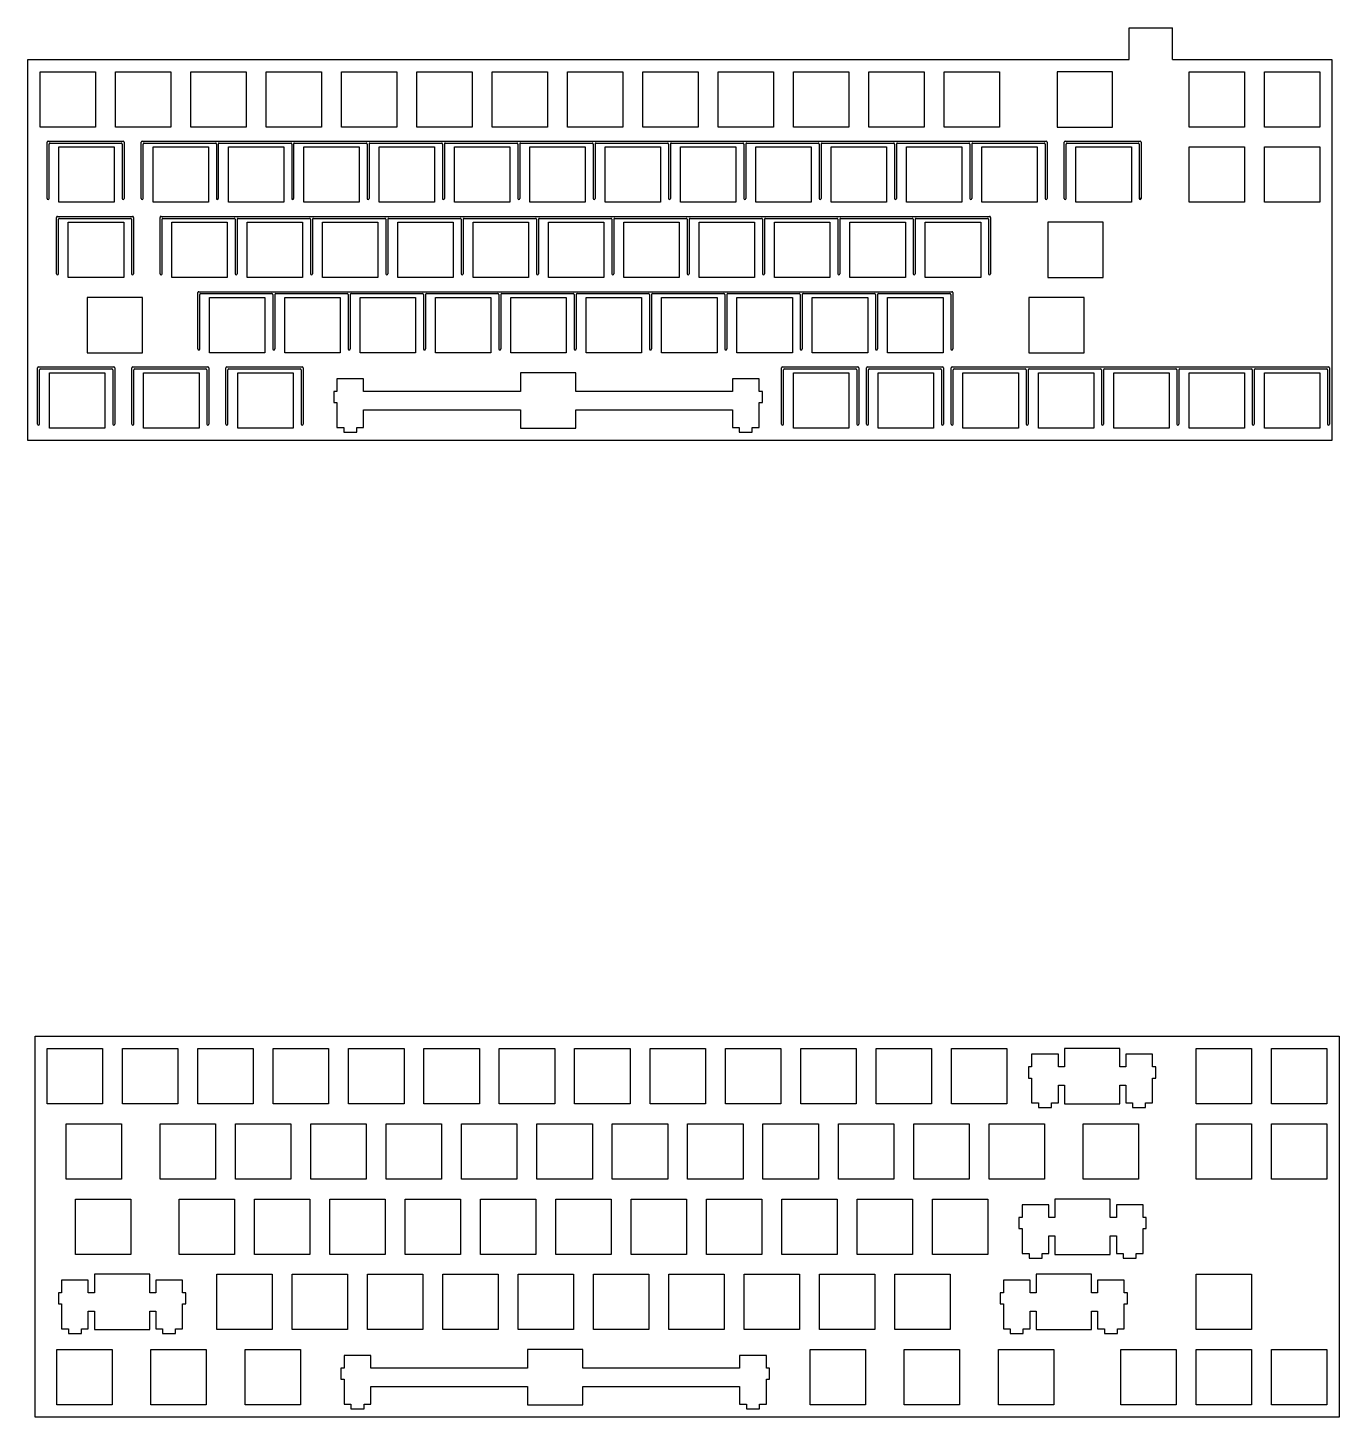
# Model space of a CAD drawing. Extents: x -22 to 323, y -294 to 483.
# Drawn here: x -8.7 to 322.9, y 131.1 to 482.5 of the extents above; entities that cross this region are included whole.
import ezdxf

# ---------------------------------------------------------------- set-up
doc = ezdxf.new("R2010")
doc.units = 0
doc.header["$MEASUREMENT"] = 0

msp = doc.modelspace()

# ---------------------------------------------------------------- linework, layer by layer
at = {"color": 0}
for p, q in [((269.74, 474.53), (269.74, 482.53)), ((269.74, 482.53), (280.74, 482.53)), ((280.74, 474.53), (280.74, 482.53)), ((-8.7, 474.53), (269.74, 474.53)), ((-8.7, 378.13), (-8.7, 474.53)), ((280.74, 474.53), (321.06, 474.53)), ((321.06, 474.53), (321.06, 378.13)), ((-5.6, 471.43), (8.4, 471.43)), ((-5.6, 457.43), (-5.6, 471.43)), ((8.4, 471.43), (8.4, 457.43)), ((13.45, 471.43), (27.45, 471.43)), ((13.45, 457.43), (13.45, 471.43)), ((27.45, 471.43), (27.45, 457.43)), ((32.5, 471.43), (46.5, 471.43)), ((32.5, 457.43), (32.5, 471.43)), ((46.5, 471.43), (46.5, 457.43)), ((51.55, 471.43), (65.55, 471.43)), ((51.55, 457.43), (51.55, 471.43)), ((65.55, 471.43), (65.55, 457.43)), ((70.6, 471.43), (84.6, 471.43)), ((70.6, 457.43), (70.6, 471.43)), ((84.6, 471.43), (84.6, 457.43)), ((89.65, 471.43), (103.65, 471.43)), ((89.65, 457.43), (89.65, 471.43)), ((103.65, 471.43), (103.65, 457.43)), ((108.7, 471.43), (122.7, 471.43)), ((108.7, 457.43), (108.7, 471.43)), ((122.7, 471.43), (122.7, 457.43)), ((127.75, 471.43), (141.75, 471.43)), ((127.75, 457.43), (127.75, 471.43)), ((141.75, 471.43), (141.75, 457.43)), ((146.8, 471.43), (160.8, 471.43)), ((146.8, 457.43), (146.8, 471.43)), ((160.8, 471.43), (160.8, 457.43)), ((165.85, 471.43), (179.85, 471.43)), ((165.85, 457.43), (165.85, 471.43)), ((179.85, 471.43), (179.85, 457.43)), ((184.9, 471.43), (198.9, 471.43)), ((184.9, 457.43), (184.9, 471.43)), ((198.9, 471.43), (198.9, 457.43)), ((203.95, 471.43), (217.95, 471.43)), ((203.95, 457.43), (203.95, 471.43)), ((217.95, 471.43), (217.95, 457.43)), ((223, 471.43), (237, 471.43)), ((223, 457.43), (223, 471.43)), ((237, 471.43), (237, 457.43)), ((251.57, 471.43), (251.57, 457.43)), ((265.57, 471.43), (251.57, 471.43)), ((265.57, 457.43), (265.57, 471.43)), ((284.91, 471.43), (298.91, 471.43)), ((284.91, 457.43), (284.91, 471.43)), ((298.91, 471.43), (298.91, 457.43)), ((303.96, 471.43), (317.96, 471.43)), ((303.96, 457.43), (303.96, 471.43)), ((317.96, 471.43), (317.96, 457.43)), ((8.4, 457.43), (-5.6, 457.43)), ((27.45, 457.43), (13.45, 457.43)), ((46.5, 457.43), (32.5, 457.43)), ((65.55, 457.43), (51.55, 457.43)), ((84.6, 457.43), (70.6, 457.43)), ((103.65, 457.43), (89.65, 457.43)), ((122.7, 457.43), (108.7, 457.43)), ((141.75, 457.43), (127.75, 457.43)), ((160.8, 457.43), (146.8, 457.43)), ((179.85, 457.43), (165.85, 457.43)), ((198.9, 457.43), (184.9, 457.43)), ((217.95, 457.43), (203.95, 457.43)), ((237, 457.43), (223, 457.43)), ((251.57, 457.43), (265.57, 457.43)), ((298.91, 457.43), (284.91, 457.43)), ((317.96, 457.43), (303.96, 457.43)), ((-3.84, 439.38), (-3.84, 453.63)), ((-3.59, 453.88), (15.41, 453.88)), ((15.66, 453.63), (15.66, 439.38)), ((19.97, 439.38), (19.97, 453.63)), ((20.22, 453.88), (248.77, 453.88)), ((249.02, 453.63), (249.02, 439.38)), ((253.33, 439.38), (253.33, 453.63)), ((253.58, 453.88), (272.58, 453.88)), ((272.83, 453.63), (272.83, 439.38)), ((-3.34, 439.38), (-3.34, 453.13)), ((-3.09, 453.38), (14.91, 453.38)), ((-0.84, 452.38), (13.16, 452.38)), ((-0.84, 438.38), (-0.84, 452.38)), ((13.16, 452.38), (13.16, 438.38)), ((15.16, 453.13), (15.16, 439.38)), ((20.47, 439.38), (20.47, 453.13)), ((20.72, 453.38), (38.72, 453.38)), ((22.97, 452.38), (36.97, 452.38)), ((22.97, 438.38), (22.97, 452.38)), ((36.97, 452.38), (36.97, 438.38)), ((38.97, 453.13), (38.97, 439.38)), ((39.47, 453.13), (39.47, 439.38)), ((39.72, 453.38), (57.77, 453.38)), ((42.02, 452.38), (56.02, 452.38)), ((42.02, 438.38), (42.02, 452.38)), ((56.02, 452.38), (56.02, 438.38)), ((58.02, 453.13), (58.02, 439.38)), ((58.52, 453.13), (58.52, 439.38)), ((58.77, 453.38), (76.82, 453.38)), ((61.07, 452.38), (75.07, 452.38)), ((61.07, 438.38), (61.07, 452.38)), ((75.07, 452.38), (75.07, 438.38)), ((77.07, 453.13), (77.07, 439.38)), ((77.57, 453.13), (77.57, 439.38)), ((77.82, 453.38), (95.87, 453.38)), ((80.12, 452.38), (94.12, 452.38)), ((80.12, 438.38), (80.12, 452.38)), ((94.12, 452.38), (94.12, 438.38)), ((96.12, 453.13), (96.12, 439.38)), ((96.62, 453.13), (96.62, 439.38)), ((96.87, 453.38), (114.92, 453.38)), ((99.17, 452.38), (113.17, 452.38)), ((99.17, 438.38), (99.17, 452.38)), ((113.17, 452.38), (113.17, 438.38)), ((115.17, 453.13), (115.17, 439.38)), ((115.67, 453.13), (115.67, 439.38)), ((115.92, 453.38), (133.97, 453.38)), ((118.22, 452.38), (132.22, 452.38)), ((118.22, 438.38), (118.22, 452.38)), ((132.22, 452.38), (132.22, 438.38)), ((134.22, 453.13), (134.22, 439.38)), ((134.72, 453.13), (134.72, 439.38)), ((134.97, 453.38), (153.02, 453.38)), ((137.27, 452.38), (151.27, 452.38)), ((137.27, 438.38), (137.27, 452.38)), ((151.27, 452.38), (151.27, 438.38)), ((153.27, 453.13), (153.27, 439.38)), ((153.77, 453.13), (153.77, 439.38)), ((154.02, 453.38), (172.07, 453.38)), ((156.32, 452.38), (170.32, 452.38)), ((156.32, 438.38), (156.32, 452.38)), ((170.32, 452.38), (170.32, 438.38)), ((172.32, 453.13), (172.32, 439.38)), ((172.82, 453.13), (172.82, 439.38)), ((173.07, 453.38), (191.12, 453.38)), ((175.37, 452.38), (189.37, 452.38)), ((175.37, 438.38), (175.37, 452.38)), ((189.37, 452.38), (189.37, 438.38)), ((191.37, 453.13), (191.37, 439.38)), ((191.87, 453.13), (191.87, 439.38)), ((192.12, 453.38), (210.17, 453.38)), ((194.42, 452.38), (208.42, 452.38)), ((194.42, 438.38), (194.42, 452.38)), ((208.42, 452.38), (208.42, 438.38)), ((210.42, 453.13), (210.42, 439.38)), ((210.92, 453.13), (210.92, 439.38)), ((211.17, 453.38), (229.22, 453.38)), ((213.47, 452.38), (227.47, 452.38)), ((213.47, 438.38), (213.47, 452.38)), ((227.47, 452.38), (227.47, 438.38)), ((229.47, 453.13), (229.47, 439.38)), ((229.97, 453.13), (229.97, 439.38)), ((230.22, 453.38), (248.27, 453.38)), ((232.52, 452.38), (246.52, 452.38)), ((232.52, 438.38), (232.52, 452.38)), ((246.52, 452.38), (246.52, 438.38)), ((248.52, 453.13), (248.52, 439.38)), ((253.83, 439.38), (253.83, 453.13)), ((254.08, 453.38), (272.08, 453.38)), ((256.33, 452.38), (270.33, 452.38)), ((256.33, 438.38), (256.33, 452.38)), ((270.33, 452.38), (270.33, 438.38)), ((272.33, 453.13), (272.33, 439.38)), ((284.91, 452.38), (298.91, 452.38)), ((284.91, 438.38), (284.91, 452.38)), ((298.91, 452.38), (298.91, 438.38)), ((303.96, 452.38), (317.96, 452.38)), ((303.96, 438.38), (303.96, 452.38)), ((317.96, 452.38), (317.96, 438.38)), ((272.83, 439.38), (272.33, 439.38)), ((13.16, 438.38), (-0.84, 438.38)), ((36.97, 438.38), (22.97, 438.38)), ((36.97, 438.38), (22.97, 438.38)), ((56.02, 438.38), (42.02, 438.38)), ((56.02, 438.38), (42.02, 438.38)), ((75.07, 438.38), (61.07, 438.38)), ((75.07, 438.38), (61.07, 438.38)), ((94.12, 438.38), (80.12, 438.38)), ((94.12, 438.38), (80.12, 438.38)), ((113.17, 438.38), (99.17, 438.38)), ((113.17, 438.38), (99.17, 438.38)), ((132.22, 438.38), (118.22, 438.38)), ((132.22, 438.38), (118.22, 438.38)), ((151.27, 438.38), (137.27, 438.38)), ((151.27, 438.38), (137.27, 438.38)), ((170.32, 438.38), (156.32, 438.38)), ((170.32, 438.38), (156.32, 438.38)), ((189.37, 438.38), (175.37, 438.38)), ((189.37, 438.38), (175.37, 438.38)), ((208.42, 438.38), (194.42, 438.38)), ((208.42, 438.38), (194.42, 438.38)), ((227.47, 438.38), (213.47, 438.38)), ((227.47, 438.38), (213.47, 438.38)), ((246.52, 438.38), (232.52, 438.38)), ((246.52, 438.38), (232.52, 438.38)), ((270.33, 438.38), (256.33, 438.38)), ((270.33, 438.38), (256.33, 438.38)), ((298.91, 438.38), (284.91, 438.38)), ((317.96, 438.38), (303.96, 438.38)), ((-1.46, 420.33), (-1.46, 434.58)), ((-1.21, 434.83), (17.79, 434.83)), ((-0.96, 420.33), (-0.96, 434.08)), ((-0.71, 434.33), (17.29, 434.33)), ((1.54, 433.33), (15.54, 433.33)), ((1.54, 419.33), (1.54, 433.33)), ((15.54, 433.33), (15.54, 419.33)), ((17.54, 434.08), (17.54, 420.33)), ((18.04, 434.58), (18.04, 420.33)), ((24.73, 420.33), (24.73, 434.58)), ((24.98, 434.83), (234.48, 434.83)), ((25.23, 420.33), (25.23, 434.08)), ((25.48, 434.33), (43.48, 434.33)), ((27.73, 433.33), (41.73, 433.33)), ((27.73, 419.33), (27.73, 433.33)), ((41.73, 433.33), (41.73, 419.33)), ((43.73, 434.08), (43.73, 420.33)), ((44.23, 434.08), (44.23, 420.33)), ((44.48, 434.33), (62.53, 434.33)), ((46.78, 433.33), (60.78, 433.33)), ((46.78, 419.33), (46.78, 433.33)), ((60.78, 433.33), (60.78, 419.33)), ((62.78, 434.08), (62.78, 420.33)), ((63.28, 434.08), (63.28, 420.33)), ((63.53, 434.33), (81.58, 434.33)), ((65.83, 433.33), (79.83, 433.33)), ((65.83, 419.33), (65.83, 433.33)), ((79.83, 433.33), (79.83, 419.33)), ((81.83, 434.08), (81.83, 420.33)), ((82.33, 434.08), (82.33, 420.33)), ((82.58, 434.33), (100.63, 434.33)), ((84.88, 433.33), (98.88, 433.33)), ((84.88, 419.33), (84.88, 433.33)), ((98.88, 433.33), (98.88, 419.33)), ((100.88, 434.08), (100.88, 420.33)), ((101.38, 434.08), (101.38, 420.33)), ((101.63, 434.33), (119.68, 434.33)), ((103.93, 433.33), (117.93, 433.33)), ((103.93, 419.33), (103.93, 433.33)), ((117.93, 433.33), (117.93, 419.33)), ((119.93, 434.08), (119.93, 420.33)), ((120.43, 434.08), (120.43, 420.33)), ((120.68, 434.33), (138.73, 434.33)), ((122.98, 433.33), (136.98, 433.33)), ((122.98, 419.33), (122.98, 433.33)), ((136.98, 433.33), (136.98, 419.33)), ((138.98, 434.08), (138.98, 420.33)), ((139.48, 434.08), (139.48, 420.33)), ((139.73, 434.33), (157.78, 434.33)), ((142.03, 433.33), (156.03, 433.33)), ((142.03, 419.33), (142.03, 433.33)), ((156.03, 433.33), (156.03, 419.33)), ((158.03, 434.08), (158.03, 420.33)), ((158.53, 434.08), (158.53, 420.33)), ((158.78, 434.33), (176.83, 434.33)), ((161.08, 433.33), (175.08, 433.33)), ((161.08, 419.33), (161.08, 433.33)), ((175.08, 433.33), (175.08, 419.33)), ((177.08, 434.08), (177.08, 420.33)), ((177.58, 434.08), (177.58, 420.33)), ((177.83, 434.33), (195.88, 434.33)), ((180.13, 433.33), (194.13, 433.33)), ((180.13, 419.33), (180.13, 433.33)), ((194.13, 433.33), (194.13, 419.33)), ((196.13, 434.08), (196.13, 420.33)), ((196.63, 434.08), (196.63, 420.33)), ((196.88, 434.33), (214.93, 434.33)), ((199.18, 433.33), (213.18, 433.33)), ((199.18, 419.33), (199.18, 433.33)), ((213.18, 433.33), (213.18, 419.33)), ((215.18, 434.08), (215.18, 420.33)), ((215.68, 434.08), (215.68, 420.33)), ((215.93, 434.33), (233.98, 434.33)), ((218.23, 433.33), (232.23, 433.33)), ((218.23, 419.33), (218.23, 433.33)), ((232.23, 433.33), (232.23, 419.33)), ((234.23, 434.08), (234.23, 420.33)), ((234.73, 434.58), (234.73, 420.33)), ((249.19, 433.33), (249.19, 419.33)), ((263.19, 433.33), (249.19, 433.33)), ((263.19, 419.33), (263.19, 433.33)), ((15.54, 419.33), (1.54, 419.33)), ((41.73, 419.33), (27.73, 419.33)), ((41.73, 419.33), (27.73, 419.33)), ((60.78, 419.33), (46.78, 419.33)), ((60.78, 419.33), (46.78, 419.33)), ((79.83, 419.33), (65.83, 419.33)), ((79.83, 419.33), (65.83, 419.33)), ((98.88, 419.33), (84.88, 419.33)), ((98.88, 419.33), (84.88, 419.33)), ((117.93, 419.33), (103.93, 419.33)), ((117.93, 419.33), (103.93, 419.33)), ((136.98, 419.33), (122.98, 419.33)), ((136.98, 419.33), (122.98, 419.33)), ((156.03, 419.33), (142.03, 419.33)), ((156.03, 419.33), (142.03, 419.33)), ((175.08, 419.33), (161.08, 419.33)), ((175.08, 419.33), (161.08, 419.33)), ((194.13, 419.33), (180.13, 419.33)), ((194.13, 419.33), (180.13, 419.33)), ((213.18, 419.33), (199.18, 419.33)), ((213.18, 419.33), (199.18, 419.33)), ((232.23, 419.33), (218.23, 419.33)), ((232.23, 419.33), (218.23, 419.33)), ((249.19, 419.33), (263.19, 419.33)), ((34.26, 401.28), (34.26, 415.53)), ((34.51, 415.78), (224.96, 415.78)), ((34.76, 401.28), (34.76, 415.03)), ((35.01, 415.28), (53.01, 415.28)), ((53.26, 415.03), (53.26, 401.28)), ((53.76, 415.03), (53.76, 401.28)), ((54.01, 415.28), (72.06, 415.28)), ((72.31, 415.03), (72.31, 401.28)), ((72.81, 415.03), (72.81, 401.28)), ((73.06, 415.28), (91.11, 415.28)), ((91.36, 415.03), (91.36, 401.28)), ((91.86, 415.03), (91.86, 401.28)), ((92.11, 415.28), (110.16, 415.28)), ((110.41, 415.03), (110.41, 401.28)), ((110.91, 415.03), (110.91, 401.28)), ((111.16, 415.28), (129.21, 415.28)), ((129.46, 415.03), (129.46, 401.28)), ((129.96, 415.03), (129.96, 401.28)), ((130.21, 415.28), (148.26, 415.28)), ((148.51, 415.03), (148.51, 401.28)), ((149.01, 415.03), (149.01, 401.28)), ((149.26, 415.28), (167.31, 415.28)), ((167.56, 415.03), (167.56, 401.28)), ((168.06, 415.03), (168.06, 401.28)), ((168.31, 415.28), (186.36, 415.28)), ((186.61, 415.03), (186.61, 401.28)), ((187.11, 415.03), (187.11, 401.28)), ((187.36, 415.28), (205.41, 415.28)), ((205.66, 415.03), (205.66, 401.28)), ((206.16, 415.03), (206.16, 401.28)), ((206.41, 415.28), (224.46, 415.28)), ((224.71, 415.03), (224.71, 401.28)), ((225.21, 415.53), (225.21, 401.28)), ((6.3, 414.28), (6.3, 400.28)), ((20.3, 414.28), (6.3, 414.28)), ((20.3, 400.28), (20.3, 414.28)), ((37.26, 414.28), (51.26, 414.28)), ((37.26, 400.28), (37.26, 414.28)), ((51.26, 414.28), (51.26, 400.28)), ((56.31, 414.28), (70.31, 414.28)), ((56.31, 400.28), (56.31, 414.28)), ((70.31, 414.28), (70.31, 400.28)), ((75.36, 414.28), (89.36, 414.28)), ((75.36, 400.28), (75.36, 414.28)), ((89.36, 414.28), (89.36, 400.28)), ((94.41, 414.28), (108.41, 414.28)), ((94.41, 400.28), (94.41, 414.28)), ((108.41, 414.28), (108.41, 400.28)), ((113.46, 414.28), (127.46, 414.28)), ((113.46, 400.28), (113.46, 414.28)), ((127.46, 414.28), (127.46, 400.28)), ((132.51, 414.28), (146.51, 414.28)), ((132.51, 400.28), (132.51, 414.28)), ((146.51, 414.28), (146.51, 400.28)), ((151.56, 414.28), (165.56, 414.28)), ((151.56, 400.28), (151.56, 414.28)), ((165.56, 414.28), (165.56, 400.28)), ((170.61, 414.28), (184.61, 414.28)), ((170.61, 400.28), (170.61, 414.28)), ((184.61, 414.28), (184.61, 400.28)), ((189.66, 414.28), (203.66, 414.28)), ((189.66, 400.28), (189.66, 414.28)), ((203.66, 414.28), (203.66, 400.28)), ((208.71, 414.28), (222.71, 414.28)), ((208.71, 400.28), (208.71, 414.28)), ((222.71, 414.28), (222.71, 400.28)), ((244.43, 414.28), (244.43, 400.28)), ((258.43, 414.28), (244.43, 414.28)), ((258.43, 400.28), (258.43, 414.28)), ((6.3, 400.28), (20.3, 400.28)), ((51.26, 400.28), (37.26, 400.28)), ((51.26, 400.28), (37.26, 400.28)), ((70.31, 400.28), (56.31, 400.28)), ((70.31, 400.28), (56.31, 400.28)), ((89.36, 400.28), (75.36, 400.28)), ((89.36, 400.28), (75.36, 400.28)), ((108.41, 400.28), (94.41, 400.28)), ((108.41, 400.28), (94.41, 400.28)), ((127.46, 400.28), (113.46, 400.28)), ((127.46, 400.28), (113.46, 400.28)), ((146.51, 400.28), (132.51, 400.28)), ((146.51, 400.28), (132.51, 400.28)), ((165.56, 400.28), (151.56, 400.28)), ((165.56, 400.28), (151.56, 400.28)), ((184.61, 400.28), (170.61, 400.28)), ((184.61, 400.28), (170.61, 400.28)), ((203.66, 400.28), (189.66, 400.28)), ((203.66, 400.28), (189.66, 400.28)), ((222.71, 400.28), (208.71, 400.28)), ((244.43, 400.28), (258.43, 400.28)), ((-6.22, 382.23), (-6.22, 396.48)), ((-5.97, 396.73), (13.03, 396.73)), ((-5.72, 382.23), (-5.72, 395.98)), ((-5.47, 396.23), (12.53, 396.23)), ((-3.22, 395.23), (10.78, 395.23)), ((-3.22, 381.23), (-3.22, 395.23)), ((10.78, 395.23), (10.78, 381.23)), ((12.78, 395.98), (12.78, 382.23)), ((13.28, 396.48), (13.28, 382.23)), ((17.59, 382.23), (17.59, 396.48)), ((17.84, 396.73), (36.84, 396.73)), ((18.09, 382.23), (18.09, 395.98)), ((18.34, 396.23), (36.34, 396.23)), ((20.59, 395.23), (34.59, 395.23)), ((20.59, 381.23), (20.59, 395.23)), ((34.59, 395.23), (34.59, 381.23)), ((36.59, 395.98), (36.59, 382.23)), ((37.09, 396.48), (37.09, 382.23)), ((41.4, 382.23), (41.4, 396.48)), ((41.65, 396.73), (60.65, 396.73)), ((41.9, 382.23), (41.9, 395.98)), ((42.15, 396.23), (60.15, 396.23)), ((44.4, 395.23), (58.4, 395.23)), ((44.4, 381.23), (44.4, 395.23)), ((58.4, 395.23), (58.4, 381.23)), ((60.4, 395.98), (60.4, 382.23)), ((60.9, 396.48), (60.9, 382.23)), ((76.22, 393.76), (69.46, 393.76)), ((69.46, 393.76), (69.46, 390.53)), ((76.22, 390.53), (76.22, 393.76)), ((115.84, 395.23), (115.84, 390.53)), ((129.84, 395.23), (115.84, 395.23)), ((129.84, 390.53), (129.84, 395.23)), ((176.22, 393.76), (169.46, 393.76)), ((169.46, 393.76), (169.46, 390.53)), ((176.22, 390.53), (176.22, 393.76)), ((181.9, 382.23), (181.9, 396.48)), ((182.15, 396.73), (201.15, 396.73)), ((182.4, 382.23), (182.4, 395.98)), ((182.65, 396.23), (200.65, 396.23)), ((184.9, 395.23), (198.9, 395.23)), ((184.9, 381.23), (184.9, 395.23)), ((198.9, 395.23), (198.9, 381.23)), ((200.9, 395.98), (200.9, 382.23)), ((201.4, 396.48), (201.4, 382.23)), ((203.33, 382.23), (203.33, 396.48)), ((203.58, 396.73), (222.58, 396.73)), ((203.83, 382.23), (203.83, 395.98)), ((204.08, 396.23), (222.08, 396.23)), ((206.33, 395.23), (220.33, 395.23)), ((206.33, 381.23), (206.33, 395.23)), ((220.33, 395.23), (220.33, 381.23)), ((222.33, 395.98), (222.33, 382.23)), ((222.83, 396.48), (222.83, 382.23)), ((224.76, 382.23), (224.76, 396.48)), ((225.01, 396.73), (320.21, 396.73)), ((225.26, 382.23), (225.26, 395.98)), ((225.51, 396.23), (243.51, 396.23)), ((227.76, 395.23), (241.76, 395.23)), ((227.76, 381.23), (227.76, 395.23)), ((241.76, 395.23), (241.76, 381.23)), ((243.76, 395.98), (243.76, 382.23)), ((244.26, 395.98), (244.26, 382.23)), ((244.51, 396.23), (262.56, 396.23)), ((246.81, 395.23), (260.81, 395.23)), ((246.81, 381.23), (246.81, 395.23)), ((260.81, 395.23), (260.81, 381.23)), ((262.81, 395.98), (262.81, 382.23)), ((263.31, 395.98), (263.31, 382.23)), ((263.56, 396.23), (281.61, 396.23)), ((265.86, 395.23), (279.86, 395.23)), ((265.86, 381.23), (265.86, 395.23)), ((279.86, 395.23), (279.86, 381.23)), ((281.86, 395.98), (281.86, 382.23)), ((282.36, 395.98), (282.36, 382.23)), ((282.61, 396.23), (300.66, 396.23)), ((284.91, 395.23), (298.91, 395.23)), ((284.91, 381.23), (284.91, 395.23)), ((298.91, 395.23), (298.91, 381.23)), ((300.91, 395.98), (300.91, 382.23)), ((301.41, 395.98), (301.41, 382.23)), ((301.66, 396.23), (319.71, 396.23)), ((303.96, 395.23), (317.96, 395.23)), ((303.96, 381.23), (303.96, 395.23)), ((317.96, 395.23), (317.96, 381.23)), ((319.96, 395.98), (319.96, 382.23)), ((320.46, 396.48), (320.46, 382.23)), ((69.46, 390.53), (68.64, 390.53)), ((68.64, 390.53), (68.64, 387.73)), ((115.84, 390.53), (76.22, 390.53)), ((169.46, 390.53), (129.84, 390.53)), ((177.04, 390.53), (176.22, 390.53)), ((177.04, 387.73), (177.04, 390.53)), ((68.64, 387.73), (69.46, 387.73)), ((69.46, 387.73), (69.46, 381.46)), ((176.22, 381.46), (176.22, 387.73)), ((176.22, 387.73), (177.04, 387.73)), ((76.22, 381.46), (76.22, 385.93)), ((76.22, 385.93), (115.84, 385.93)), ((115.84, 385.93), (115.84, 381.23)), ((129.84, 381.23), (129.84, 385.93)), ((129.84, 385.93), (169.46, 385.93)), ((169.46, 385.93), (169.46, 381.46)), ((10.78, 381.23), (-3.22, 381.23)), ((34.59, 381.23), (20.59, 381.23)), ((34.59, 381.23), (20.59, 381.23)), ((58.4, 381.23), (44.4, 381.23)), ((58.4, 381.23), (44.4, 381.23)), ((69.46, 381.46), (71.19, 381.46)), ((71.19, 381.46), (71.19, 380.26)), ((71.19, 380.26), (74.49, 380.26)), ((74.49, 380.26), (74.49, 381.46)), ((74.49, 381.46), (76.22, 381.46)), ((115.84, 381.23), (129.84, 381.23)), ((169.46, 381.46), (171.19, 381.46)), ((171.19, 381.46), (171.19, 380.26)), ((171.19, 380.26), (174.49, 380.26)), ((174.49, 380.26), (174.49, 381.46)), ((174.49, 381.46), (176.22, 381.46)), ((198.9, 381.23), (184.9, 381.23)), ((220.33, 381.23), (206.33, 381.23)), ((220.33, 381.23), (206.33, 381.23)), ((241.76, 381.23), (227.76, 381.23)), ((241.76, 381.23), (227.76, 381.23)), ((260.81, 381.23), (246.81, 381.23)), ((260.81, 381.23), (246.81, 381.23)), ((279.86, 381.23), (265.86, 381.23)), ((279.86, 381.23), (265.86, 381.23)), ((298.91, 381.23), (284.91, 381.23)), ((298.91, 381.23), (284.91, 381.23)), ((317.96, 381.23), (303.96, 381.23)), ((321.06, 378.13), (-8.7, 378.13)), ((-6.88, 227.46), (322.88, 227.46)), ((-6.88, 131.06), (-6.88, 227.46)), ((322.88, 227.46), (322.88, 131.06)), ((-3.78, 224.36), (10.22, 224.36)), ((-3.78, 210.36), (-3.78, 224.36)), ((10.22, 224.36), (10.22, 210.36)), ((15.27, 224.36), (29.27, 224.36)), ((15.27, 210.36), (15.27, 224.36)), ((29.27, 224.36), (29.27, 210.36)), ((34.32, 224.36), (48.32, 224.36)), ((34.32, 210.36), (34.32, 224.36)), ((48.32, 224.36), (48.32, 210.36)), ((53.37, 224.36), (67.37, 224.36)), ((53.37, 210.36), (53.37, 224.36)), ((67.37, 224.36), (67.37, 210.36)), ((72.42, 224.36), (86.42, 224.36)), ((72.42, 210.36), (72.42, 224.36)), ((86.42, 224.36), (86.42, 210.36)), ((91.47, 224.36), (105.47, 224.36)), ((91.47, 210.36), (91.47, 224.36)), ((105.47, 224.36), (105.47, 210.36)), ((110.52, 224.36), (124.52, 224.36)), ((110.52, 210.36), (110.52, 224.36)), ((124.52, 224.36), (124.52, 210.36)), ((129.57, 224.36), (143.57, 224.36)), ((129.57, 210.36), (129.57, 224.36)), ((143.57, 224.36), (143.57, 210.36)), ((148.62, 224.36), (162.62, 224.36)), ((148.62, 210.36), (148.62, 224.36)), ((162.62, 224.36), (162.62, 210.36)), ((167.67, 224.36), (181.67, 224.36)), ((167.67, 210.36), (167.67, 224.36)), ((181.67, 224.36), (181.67, 210.36)), ((186.72, 224.36), (200.72, 224.36)), ((186.72, 210.36), (186.72, 224.36)), ((200.72, 224.36), (200.72, 210.36)), ((205.77, 224.36), (219.77, 224.36)), ((205.77, 210.36), (205.77, 224.36)), ((219.77, 224.36), (219.77, 210.36)), ((224.82, 224.36), (238.82, 224.36)), ((224.82, 210.36), (224.82, 224.36)), ((238.82, 224.36), (238.82, 210.36)), ((251.87, 222.89), (245.12, 222.89)), ((245.12, 222.89), (245.12, 219.66)), ((251.87, 219.66), (251.87, 222.89)), ((253.39, 224.36), (253.39, 219.66)), ((267.39, 224.36), (253.39, 224.36)), ((267.39, 219.66), (267.39, 224.36)), ((275.67, 222.89), (268.92, 222.89)), ((268.92, 222.89), (268.92, 219.66)), ((275.67, 219.66), (275.67, 222.89)), ((286.73, 224.36), (300.73, 224.36)), ((286.73, 210.36), (286.73, 224.36)), ((300.73, 224.36), (300.73, 210.36)), ((305.78, 224.36), (319.78, 224.36)), ((305.78, 210.36), (305.78, 224.36)), ((319.78, 224.36), (319.78, 210.36)), ((245.12, 219.66), (244.29, 219.66)), ((244.29, 219.66), (244.29, 216.86)), ((253.39, 219.66), (251.87, 219.66)), ((268.92, 219.66), (267.39, 219.66)), ((276.49, 219.66), (275.67, 219.66)), ((276.49, 216.86), (276.49, 219.66)), ((244.29, 216.86), (245.12, 216.86)), ((245.12, 216.86), (245.12, 210.59)), ((251.87, 210.59), (251.87, 215.06)), ((251.87, 215.06), (253.39, 215.06)), ((253.39, 215.06), (253.39, 210.36)), ((267.39, 210.36), (267.39, 215.06)), ((267.39, 215.06), (268.92, 215.06)), ((268.92, 215.06), (268.92, 210.59)), ((275.67, 210.59), (275.67, 216.86)), ((275.67, 216.86), (276.49, 216.86)), ((10.22, 210.36), (-3.78, 210.36)), ((29.27, 210.36), (15.27, 210.36)), ((48.32, 210.36), (34.32, 210.36)), ((67.37, 210.36), (53.37, 210.36)), ((86.42, 210.36), (72.42, 210.36)), ((105.47, 210.36), (91.47, 210.36)), ((124.52, 210.36), (110.52, 210.36)), ((143.57, 210.36), (129.57, 210.36)), ((162.62, 210.36), (148.62, 210.36)), ((181.67, 210.36), (167.67, 210.36)), ((200.72, 210.36), (186.72, 210.36)), ((219.77, 210.36), (205.77, 210.36)), ((238.82, 210.36), (224.82, 210.36)), ((245.12, 210.59), (246.84, 210.59)), ((246.84, 210.59), (246.84, 209.39)), ((246.84, 209.39), (250.14, 209.39)), ((250.14, 209.39), (250.14, 210.59)), ((250.14, 210.59), (251.87, 210.59)), ((253.39, 210.36), (267.39, 210.36)), ((268.92, 210.59), (270.64, 210.59)), ((270.64, 210.59), (270.64, 209.39)), ((270.64, 209.39), (273.94, 209.39)), ((273.94, 209.39), (273.94, 210.59)), ((273.94, 210.59), (275.67, 210.59)), ((300.73, 210.36), (286.73, 210.36)), ((319.78, 210.36), (305.78, 210.36)), ((0.98, 205.31), (14.98, 205.31)), ((0.98, 191.31), (0.98, 205.31)), ((14.98, 205.31), (14.98, 191.31)), ((24.79, 205.31), (38.79, 205.31)), ((24.79, 191.31), (24.79, 205.31)), ((38.79, 205.31), (38.79, 191.31)), ((43.85, 205.31), (57.84, 205.31)), ((43.85, 191.31), (43.85, 205.31)), ((57.84, 205.31), (57.84, 191.31)), ((62.9, 205.31), (76.89, 205.31)), ((62.9, 191.31), (62.9, 205.31)), ((76.89, 205.31), (76.89, 191.31)), ((81.95, 205.31), (95.94, 205.31)), ((81.95, 191.31), (81.95, 205.31)), ((95.94, 205.31), (95.94, 191.31)), ((100.99, 205.31), (114.99, 205.31)), ((100.99, 191.31), (100.99, 205.31)), ((114.99, 205.31), (114.99, 191.31)), ((120.04, 205.31), (134.04, 205.31)), ((120.04, 191.31), (120.04, 205.31)), ((134.04, 205.31), (134.04, 191.31)), ((139.09, 205.31), (153.09, 205.31)), ((139.09, 191.31), (139.09, 205.31)), ((153.09, 205.31), (153.09, 191.31)), ((158.14, 205.31), (172.14, 205.31)), ((158.14, 191.31), (158.14, 205.31)), ((172.14, 205.31), (172.14, 191.31)), ((177.19, 205.31), (191.19, 205.31)), ((177.19, 191.31), (177.19, 205.31)), ((191.19, 205.31), (191.19, 191.31)), ((196.24, 205.31), (210.24, 205.31)), ((196.24, 191.31), (196.24, 205.31)), ((210.24, 205.31), (210.24, 191.31)), ((215.29, 205.31), (229.29, 205.31)), ((215.29, 191.31), (215.29, 205.31)), ((229.29, 205.31), (229.29, 191.31)), ((234.34, 205.31), (248.34, 205.31)), ((234.34, 191.31), (234.34, 205.31)), ((248.34, 205.31), (248.34, 191.31)), ((258.16, 205.31), (272.16, 205.31)), ((258.16, 191.31), (258.16, 205.31)), ((272.16, 205.31), (272.16, 191.31)), ((286.73, 205.31), (300.73, 205.31)), ((286.73, 191.31), (286.73, 205.31)), ((300.73, 205.31), (300.73, 191.31)), ((305.78, 205.31), (319.78, 205.31)), ((305.78, 191.31), (305.78, 205.31)), ((319.78, 205.31), (319.78, 191.31)), ((14.98, 191.31), (0.98, 191.31)), ((38.79, 191.31), (24.79, 191.31)), ((57.84, 191.31), (43.85, 191.31)), ((76.89, 191.31), (62.9, 191.31)), ((95.94, 191.31), (81.95, 191.31)), ((114.99, 191.31), (100.99, 191.31)), ((134.04, 191.31), (120.04, 191.31)), ((153.09, 191.31), (139.09, 191.31)), ((172.14, 191.31), (158.14, 191.31)), ((191.19, 191.31), (177.19, 191.31)), ((210.24, 191.31), (196.24, 191.31)), ((229.29, 191.31), (215.29, 191.31)), ((248.34, 191.31), (234.34, 191.31)), ((272.16, 191.31), (258.16, 191.31)), ((300.73, 191.31), (286.73, 191.31)), ((319.78, 191.31), (305.78, 191.31)), ((3.36, 186.26), (17.36, 186.26)), ((3.36, 172.26), (3.36, 186.26)), ((17.36, 186.26), (17.36, 172.26)), ((29.56, 186.26), (43.56, 186.26)), ((29.56, 172.26), (29.56, 186.26)), ((43.56, 186.26), (43.56, 172.26)), ((48.61, 186.26), (62.61, 186.26)), ((48.61, 172.26), (48.61, 186.26)), ((62.61, 186.26), (62.61, 172.26)), ((67.66, 186.26), (81.66, 186.26)), ((67.66, 172.26), (67.66, 186.26)), ((81.66, 186.26), (81.66, 172.26)), ((86.71, 186.26), (100.71, 186.26)), ((86.71, 172.26), (86.71, 186.26)), ((100.71, 186.26), (100.71, 172.26)), ((105.76, 186.26), (119.76, 186.26)), ((105.76, 172.26), (105.76, 186.26)), ((119.76, 186.26), (119.76, 172.26)), ((124.81, 186.26), (138.81, 186.26)), ((124.81, 172.26), (124.81, 186.26)), ((138.81, 186.26), (138.81, 172.26)), ((143.86, 186.26), (157.86, 186.26)), ((143.86, 172.26), (143.86, 186.26)), ((157.86, 186.26), (157.86, 172.26)), ((162.91, 186.26), (176.91, 186.26)), ((162.91, 172.26), (162.91, 186.26)), ((176.91, 186.26), (176.91, 172.26)), ((181.96, 186.26), (195.96, 186.26)), ((181.96, 172.26), (181.96, 186.26)), ((195.96, 186.26), (195.96, 172.26)), ((201.01, 186.26), (215.01, 186.26)), ((201.01, 172.26), (201.01, 186.26)), ((215.01, 186.26), (215.01, 172.26)), ((220.06, 186.26), (234.06, 186.26)), ((220.06, 172.26), (220.06, 186.26)), ((234.06, 186.26), (234.06, 172.26)), ((249.49, 184.79), (242.74, 184.79)), ((242.74, 184.79), (242.74, 181.56)), ((249.49, 181.56), (249.49, 184.79)), ((251.01, 186.26), (251.01, 181.56)), ((265.01, 186.26), (251.01, 186.26)), ((265.01, 181.56), (265.01, 186.26)), ((273.29, 184.79), (266.54, 184.79)), ((266.54, 184.79), (266.54, 181.56)), ((273.29, 181.56), (273.29, 184.79)), ((242.74, 181.56), (241.91, 181.56)), ((241.91, 181.56), (241.91, 178.76)), ((251.01, 181.56), (249.49, 181.56)), ((266.54, 181.56), (265.01, 181.56)), ((274.11, 181.56), (273.29, 181.56)), ((274.11, 178.76), (274.11, 181.56)), ((241.91, 178.76), (242.74, 178.76)), ((242.74, 178.76), (242.74, 172.49)), ((249.49, 172.49), (249.49, 176.96)), ((249.49, 176.96), (251.01, 176.96)), ((251.01, 176.96), (251.01, 172.26)), ((265.01, 172.26), (265.01, 176.96)), ((265.01, 176.96), (266.54, 176.96)), ((266.54, 176.96), (266.54, 172.49)), ((273.29, 172.49), (273.29, 178.76)), ((273.29, 178.76), (274.11, 178.76)), ((17.36, 172.26), (3.36, 172.26)), ((43.56, 172.26), (29.56, 172.26)), ((62.61, 172.26), (48.61, 172.26)), ((81.66, 172.26), (67.66, 172.26)), ((100.71, 172.26), (86.71, 172.26)), ((119.76, 172.26), (105.76, 172.26)), ((138.81, 172.26), (124.81, 172.26)), ((157.86, 172.26), (143.86, 172.26)), ((176.91, 172.26), (162.91, 172.26)), ((195.96, 172.26), (181.96, 172.26)), ((215.01, 172.26), (201.01, 172.26)), ((234.06, 172.26), (220.06, 172.26)), ((242.74, 172.49), (244.46, 172.49)), ((244.46, 172.49), (244.46, 171.29)), ((247.76, 171.29), (247.76, 172.49)), ((247.76, 172.49), (249.49, 172.49)), ((251.01, 172.26), (265.01, 172.26)), ((266.54, 172.49), (268.26, 172.49)), ((268.26, 172.49), (268.26, 171.29)), ((271.56, 171.29), (271.56, 172.49)), ((271.56, 172.49), (273.29, 172.49)), ((244.46, 171.29), (247.76, 171.29)), ((268.26, 171.29), (271.56, 171.29)), ((6.6, 165.74), (-0.15, 165.74)), ((-0.15, 165.74), (-0.15, 162.51)), ((6.6, 162.51), (6.6, 165.74)), ((8.12, 167.21), (8.12, 162.51)), ((22.13, 167.21), (8.12, 167.21)), ((22.13, 162.51), (22.13, 167.21)), ((30.4, 165.74), (23.65, 165.74)), ((23.65, 165.74), (23.65, 162.51)), ((30.4, 162.51), (30.4, 165.74)), ((39.08, 167.21), (53.08, 167.21)), ((39.08, 153.21), (39.08, 167.21)), ((53.08, 167.21), (53.08, 153.21)), ((58.13, 167.21), (72.13, 167.21)), ((58.13, 153.21), (58.13, 167.21)), ((72.13, 167.21), (72.13, 153.21)), ((77.18, 167.21), (91.18, 167.21)), ((77.18, 153.21), (77.18, 167.21)), ((91.18, 167.21), (91.18, 153.21)), ((96.23, 167.21), (110.23, 167.21)), ((96.23, 153.21), (96.23, 167.21)), ((110.23, 167.21), (110.23, 153.21)), ((115.28, 167.21), (129.28, 167.21)), ((115.28, 153.21), (115.28, 167.21)), ((129.28, 167.21), (129.28, 153.21)), ((134.33, 167.21), (148.33, 167.21)), ((134.33, 153.21), (134.33, 167.21)), ((148.33, 167.21), (148.33, 153.21)), ((153.38, 167.21), (167.38, 167.21)), ((153.38, 153.21), (153.38, 167.21)), ((167.38, 167.21), (167.38, 153.21)), ((172.43, 167.21), (186.43, 167.21)), ((172.43, 153.21), (172.43, 167.21)), ((186.43, 167.21), (186.43, 153.21)), ((191.48, 167.21), (205.48, 167.21)), ((191.48, 153.21), (191.48, 167.21)), ((205.48, 167.21), (205.48, 153.21)), ((210.53, 167.21), (224.53, 167.21)), ((210.53, 153.21), (210.53, 167.21)), ((224.53, 167.21), (224.53, 153.21)), ((244.73, 165.74), (237.98, 165.74)), ((237.98, 165.74), (237.98, 162.51)), ((244.73, 162.51), (244.73, 165.74)), ((246.25, 167.21), (246.25, 162.51)), ((260.25, 167.21), (246.25, 167.21)), ((260.25, 162.51), (260.25, 167.21)), ((268.53, 165.74), (261.77, 165.74)), ((261.77, 165.74), (261.77, 162.51)), ((268.53, 162.51), (268.53, 165.74)), ((286.73, 167.21), (300.73, 167.21)), ((286.73, 153.21), (286.73, 167.21)), ((300.73, 167.21), (300.73, 153.21)), ((-0.15, 162.51), (-0.97, 162.51)), ((-0.97, 162.51), (-0.97, 159.71)), ((8.12, 162.51), (6.6, 162.51)), ((23.65, 162.51), (22.13, 162.51)), ((31.22, 162.51), (30.4, 162.51)), ((31.22, 159.71), (31.22, 162.51)), ((237.98, 162.51), (237.15, 162.51)), ((237.15, 162.51), (237.15, 159.71)), ((246.25, 162.51), (244.73, 162.51)), ((261.77, 162.51), (260.25, 162.51)), ((269.35, 162.51), (268.53, 162.51)), ((269.35, 159.71), (269.35, 162.51)), ((-0.97, 159.71), (-0.15, 159.71)), ((-0.15, 159.71), (-0.15, 153.44)), ((30.4, 153.44), (30.4, 159.71)), ((30.4, 159.71), (31.22, 159.71)), ((237.15, 159.71), (237.98, 159.71)), ((237.98, 159.71), (237.98, 153.44)), ((268.53, 153.44), (268.53, 159.71)), ((268.53, 159.71), (269.35, 159.71)), ((6.6, 153.44), (6.6, 157.91)), ((6.6, 157.91), (8.12, 157.91)), ((8.12, 157.91), (8.12, 153.21)), ((22.13, 153.21), (22.13, 157.91)), ((22.13, 157.91), (23.65, 157.91)), ((23.65, 157.91), (23.65, 153.44)), ((244.73, 153.44), (244.73, 157.91)), ((244.73, 157.91), (246.25, 157.91)), ((246.25, 157.91), (246.25, 153.21)), ((260.25, 153.21), (260.25, 157.91)), ((260.25, 157.91), (261.77, 157.91)), ((261.77, 157.91), (261.77, 153.44)), ((-0.15, 153.44), (1.58, 153.44)), ((1.58, 153.44), (1.58, 152.24)), ((1.58, 152.24), (4.88, 152.24)), ((4.88, 152.24), (4.88, 153.44)), ((4.88, 153.44), (6.6, 153.44)), ((8.12, 153.21), (22.13, 153.21)), ((23.65, 153.44), (25.38, 153.44)), ((25.38, 153.44), (25.38, 152.24)), ((25.38, 152.24), (28.68, 152.24)), ((28.68, 152.24), (28.68, 153.44)), ((28.68, 153.44), (30.4, 153.44)), ((53.08, 153.21), (39.08, 153.21)), ((72.13, 153.21), (58.13, 153.21)), ((91.18, 153.21), (77.18, 153.21)), ((110.23, 153.21), (96.23, 153.21)), ((129.28, 153.21), (115.28, 153.21)), ((148.33, 153.21), (134.33, 153.21)), ((167.38, 153.21), (153.38, 153.21)), ((186.43, 153.21), (172.43, 153.21)), ((205.48, 153.21), (191.48, 153.21)), ((224.53, 153.21), (210.53, 153.21)), ((237.98, 153.44), (239.7, 153.44)), ((239.7, 153.44), (239.7, 152.24)), ((239.7, 152.24), (243, 152.24)), ((243, 152.24), (243, 153.44)), ((243, 153.44), (244.73, 153.44)), ((246.25, 153.21), (260.25, 153.21)), ((261.77, 153.44), (263.5, 153.44)), ((263.5, 153.44), (263.5, 152.24)), ((263.5, 152.24), (266.8, 152.24)), ((266.8, 152.24), (266.8, 153.44)), ((266.8, 153.44), (268.53, 153.44)), ((300.73, 153.21), (286.73, 153.21)), ((-1.4, 148.16), (12.6, 148.16)), ((-1.4, 134.16), (-1.4, 148.16)), ((12.6, 148.16), (12.6, 134.16)), ((22.41, 148.16), (36.41, 148.16)), ((22.41, 134.16), (22.41, 148.16)), ((36.41, 148.16), (36.41, 134.16)), ((46.22, 148.16), (60.23, 148.16)), ((46.22, 134.16), (46.22, 148.16)), ((60.23, 148.16), (60.23, 134.16)), ((117.66, 148.16), (117.66, 143.46)), ((131.66, 148.16), (117.66, 148.16)), ((131.66, 143.46), (131.66, 148.16)), ((189.1, 148.16), (203.1, 148.16)), ((189.1, 134.16), (189.1, 148.16)), ((203.1, 148.16), (203.1, 134.16)), ((212.91, 148.16), (226.91, 148.16)), ((212.91, 134.16), (212.91, 148.16)), ((226.91, 148.16), (226.91, 134.16)), ((236.72, 148.16), (250.73, 148.16)), ((236.72, 134.16), (236.72, 148.16)), ((250.73, 148.16), (250.73, 134.16)), ((267.68, 148.16), (281.68, 148.16)), ((267.68, 134.16), (267.68, 148.16)), ((281.68, 148.16), (281.68, 134.16)), ((286.73, 148.16), (300.73, 148.16)), ((286.73, 134.16), (286.73, 148.16)), ((300.73, 148.16), (300.73, 134.16)), ((305.78, 148.16), (319.78, 148.16)), ((305.78, 134.16), (305.78, 148.16)), ((319.78, 148.16), (319.78, 134.16)), ((78.04, 146.69), (71.29, 146.69)), ((71.29, 146.69), (71.29, 143.46)), ((78.04, 143.46), (78.04, 146.69)), ((178.04, 146.69), (171.29, 146.69)), ((171.29, 146.69), (171.29, 143.46)), ((178.04, 143.46), (178.04, 146.69)), ((71.29, 143.46), (70.46, 143.46)), ((70.46, 143.46), (70.46, 140.66)), ((70.46, 140.66), (71.29, 140.66)), ((71.29, 140.66), (71.29, 134.39)), ((117.66, 143.46), (78.04, 143.46)), ((171.29, 143.46), (131.66, 143.46)), ((178.86, 143.46), (178.04, 143.46)), ((178.04, 134.39), (178.04, 140.66)), ((178.04, 140.66), (178.86, 140.66)), ((178.86, 140.66), (178.86, 143.46)), ((78.04, 134.39), (78.04, 138.86)), ((78.04, 138.86), (117.66, 138.86)), ((117.66, 138.86), (117.66, 134.16)), ((131.66, 134.16), (131.66, 138.86)), ((131.66, 138.86), (171.29, 138.86)), ((171.29, 138.86), (171.29, 134.39)), ((12.6, 134.16), (-1.4, 134.16)), ((36.41, 134.16), (22.41, 134.16)), ((60.23, 134.16), (46.22, 134.16)), ((71.29, 134.39), (73.01, 134.39)), ((73.01, 134.39), (73.01, 133.19)), ((76.31, 133.19), (76.31, 134.39)), ((76.31, 134.39), (78.04, 134.39)), ((117.66, 134.16), (131.66, 134.16)), ((171.29, 134.39), (173.01, 134.39)), ((173.01, 134.39), (173.01, 133.19)), ((176.31, 133.19), (176.31, 134.39)), ((176.31, 134.39), (178.04, 134.39)), ((203.1, 134.16), (189.1, 134.16)), ((226.91, 134.16), (212.91, 134.16)), ((250.73, 134.16), (236.72, 134.16)), ((281.68, 134.16), (267.68, 134.16)), ((300.73, 134.16), (286.73, 134.16)), ((319.78, 134.16), (305.78, 134.16)), ((322.88, 131.06), (-6.88, 131.06)), ((73.01, 133.19), (76.31, 133.19)), ((173.01, 133.19), (176.31, 133.19))]:
    msp.add_line(p, q, dxfattribs=at)
at = {"linetype": 'Continuous'}
for centre, start, end in [((-3.59, 453.63), 90, 180), ((15.41, 453.63), 0, 90), ((20.22, 453.63), 90, 180), ((248.77, 453.63), 0, 90), ((253.58, 453.63), 90, 180), ((272.58, 453.63), 0, 90), ((-3.09, 453.13), 90, 180), ((14.91, 453.13), 360, 90), ((20.72, 453.13), 90, 180), ((38.72, 453.13), 0, 90), ((39.72, 453.13), 90, 180), ((57.77, 453.13), 0, 90), ((58.77, 453.13), 90, 180), ((76.82, 453.13), 0, 90), ((77.82, 453.13), 90, 180), ((95.87, 453.13), 0, 90), ((96.87, 453.13), 90, 180), ((114.92, 453.13), 0, 90), ((115.92, 453.13), 90, 180), ((133.97, 453.13), 0, 90), ((134.97, 453.13), 90, 180), ((153.02, 453.13), 0, 90), ((154.02, 453.13), 90, 180), ((172.07, 453.13), 360, 90), ((173.07, 453.13), 90, 180), ((191.12, 453.13), 360, 90), ((192.12, 453.13), 90, 180), ((210.17, 453.13), 360, 90), ((211.17, 453.13), 90, 180), ((229.22, 453.13), 0, 90), ((230.22, 453.13), 90, 180), ((248.27, 453.13), 360, 90), ((254.08, 453.13), 90, 180), ((272.08, 453.13), 360, 90), ((-3.59, 439.38), 180, 0), ((15.41, 439.38), 180, 0), ((20.22, 439.38), 180, 0), ((39.22, 439.38), 180, 0), ((58.27, 439.38), 180, 0), ((77.32, 439.38), 180, 0), ((96.37, 439.38), 180, 0), ((115.42, 439.38), 180, 0), ((134.47, 439.38), 180, 0), ((153.52, 439.38), 180, 0), ((172.57, 439.38), 180, 0), ((191.62, 439.38), 180, 0), ((210.67, 439.38), 180, 0), ((229.72, 439.38), 180, 0), ((248.77, 439.38), 180, 0), ((253.58, 439.38), 180, 0), ((272.58, 439.38), 180, 0), ((-1.21, 434.58), 90, 180), ((-0.71, 434.08), 90, 180), ((17.29, 434.08), 360, 90), ((17.79, 434.58), 0, 90), ((24.98, 434.58), 90, 180), ((25.48, 434.08), 90, 180), ((43.48, 434.08), 0, 90), ((44.48, 434.08), 90, 180), ((62.53, 434.08), 0, 90), ((63.53, 434.08), 90, 180), ((81.58, 434.08), 0, 90), ((82.58, 434.08), 90, 180), ((100.63, 434.08), 360, 90), ((101.63, 434.08), 90, 180), ((119.68, 434.08), 360, 90), ((120.68, 434.08), 90, 180), ((138.73, 434.08), 360, 90), ((139.73, 434.08), 90, 180), ((157.78, 434.08), 360, 90), ((158.78, 434.08), 90, 180), ((176.83, 434.08), 0, 90), ((177.83, 434.08), 90, 180), ((195.88, 434.08), 360, 90), ((196.88, 434.08), 90, 180), ((214.93, 434.08), 360, 90), ((215.93, 434.08), 90, 180), ((233.98, 434.08), 0, 90), ((234.48, 434.58), 0, 90), ((-1.21, 420.33), 180, 0), ((17.79, 420.33), 180, 0), ((24.98, 420.33), 180, 0), ((43.98, 420.33), 180, 0), ((63.03, 420.33), 180, 0), ((82.08, 420.33), 180, 0), ((101.13, 420.33), 180, 0), ((120.18, 420.33), 180, 0), ((139.23, 420.33), 180, 0), ((158.28, 420.33), 180, 0), ((177.33, 420.33), 180, 0), ((196.38, 420.33), 180, 0), ((215.43, 420.33), 180, 0), ((234.48, 420.33), 180, 0), ((34.51, 415.53), 90, 180), ((35.01, 415.03), 90, 180), ((53.01, 415.03), 0, 90), ((54.01, 415.03), 90, 180), ((72.06, 415.03), 0, 90), ((73.06, 415.03), 90, 180), ((91.11, 415.03), 0, 90), ((92.11, 415.03), 90, 180), ((110.16, 415.03), 0, 90), ((111.16, 415.03), 90, 180), ((129.21, 415.03), 0, 90), ((130.21, 415.03), 90, 180), ((148.26, 415.03), 0, 90), ((149.26, 415.03), 90, 180), ((167.31, 415.03), 0, 90), ((168.31, 415.03), 90, 180), ((186.36, 415.03), 0, 90), ((187.36, 415.03), 90, 180), ((205.41, 415.03), 0, 90), ((206.41, 415.03), 90, 180), ((224.46, 415.03), 0, 90), ((224.96, 415.53), 0, 90), ((34.51, 401.28), 180, 0), ((53.51, 401.28), 180, 0), ((72.56, 401.28), 180, 0), ((91.61, 401.28), 180, 0), ((110.66, 401.28), 180, 0), ((129.71, 401.28), 180, 0), ((148.76, 401.28), 180, 0), ((167.81, 401.28), 180, 0), ((186.86, 401.28), 180, 0), ((205.91, 401.28), 180, 0), ((224.96, 401.28), 180, 0), ((-5.97, 396.48), 90, 180), ((-5.47, 395.98), 90, 180), ((12.53, 395.98), 360, 90), ((13.03, 396.48), 0, 90), ((17.84, 396.48), 90, 180), ((18.34, 395.98), 90, 180), ((36.34, 395.98), 360, 90), ((36.84, 396.48), 0, 90), ((41.65, 396.48), 90, 180), ((42.15, 395.98), 90, 180), ((60.15, 395.98), 360, 90), ((60.65, 396.48), 0, 90), ((182.15, 396.48), 90, 180), ((182.15, 396.48), 359.9999999999479, 0), ((182.65, 395.98), 90, 180), ((200.65, 395.98), 360, 90), ((201.15, 396.48), 0, 90), ((203.58, 396.48), 90, 180), ((203.58, 396.48), 359.9999999999479, 0), ((204.08, 395.98), 90, 180), ((222.08, 395.98), 360, 90), ((222.58, 396.48), 0, 90), ((225.01, 396.48), 90, 180), ((225.01, 396.48), 359.9999999999479, 0), ((225.51, 395.98), 90, 180), ((243.51, 395.98), 0, 90), ((244.51, 395.98), 90, 180), ((262.56, 395.98), 0, 90), ((263.56, 395.98), 90, 180), ((281.61, 395.98), 0, 90), ((282.61, 395.98), 90, 180), ((300.66, 395.98), 0, 90), ((301.66, 395.98), 90, 180), ((319.71, 395.98), 360, 90), ((320.21, 396.48), 0, 90), ((-5.97, 382.23), 180, 0), ((13.03, 382.23), 180, 0), ((17.84, 382.23), 180, 0), ((36.84, 382.23), 180, 0), ((41.65, 382.23), 180, 0), ((60.65, 382.23), 180, 0), ((182.15, 382.23), 180, 0), ((201.15, 382.23), 180, 0), ((203.58, 382.23), 180, 0), ((222.58, 382.23), 180, 0), ((225.01, 382.23), 180, 0), ((244.01, 382.23), 180, 0), ((263.06, 382.23), 180, 0), ((282.11, 382.23), 180, 0), ((301.16, 382.23), 180, 0), ((320.21, 382.23), 180, 0)]:
    msp.add_arc(centre, 0.25, start, end, dxfattribs=at)

doc.saveas('drawing.dxf')
